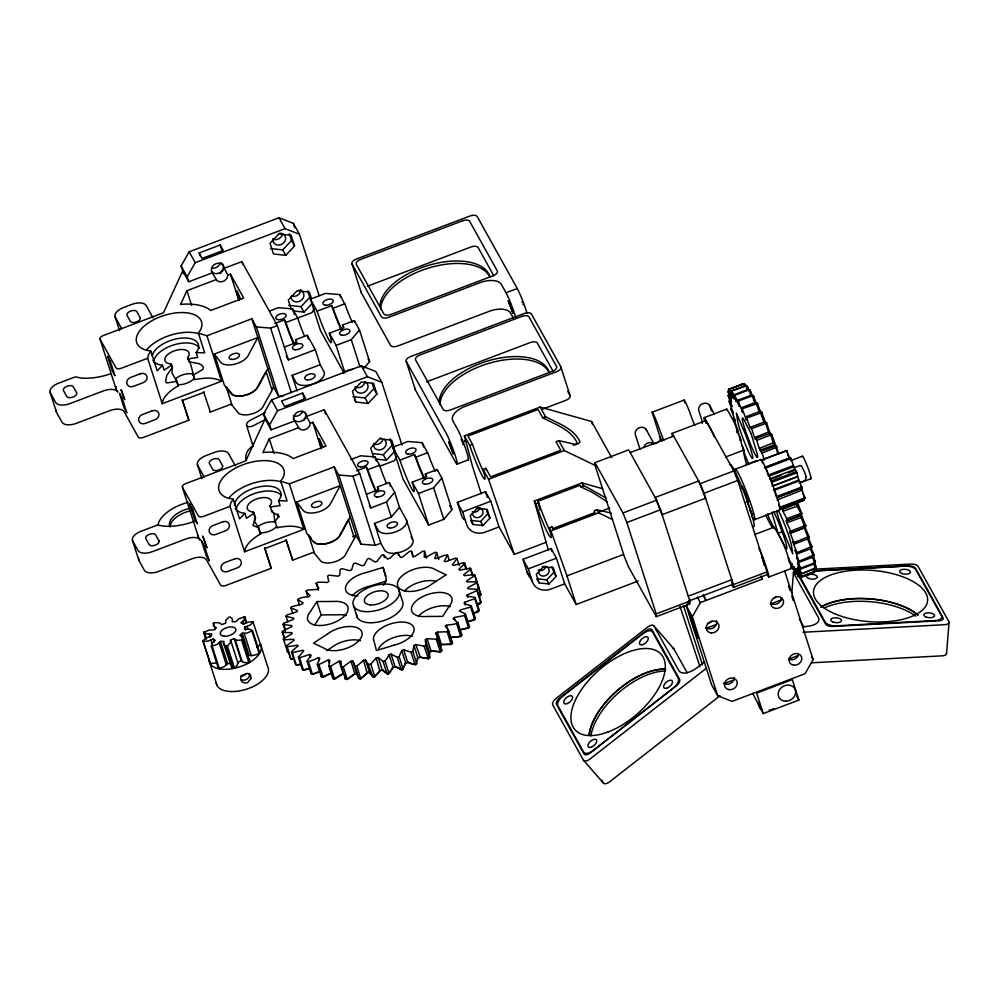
<?xml version="1.0" encoding="UTF-8"?>
<svg xmlns="http://www.w3.org/2000/svg" width="999" height="999" viewBox="0 0 999 999"><rect width="100%" height="100%" fill="white"/><g stroke="black" fill="none" stroke-linecap="round" stroke-linejoin="round"><path stroke-width="1.5" d="M328.846 666.158L330.507 666.321L339.161 661.163L343.269 673.788L334.815 678.92L332.804 678.508L328.846 666.158L329.882 660.239L328.209 660.014L318.793 664.622L317.295 664.298L319.842 658.166L318.344 657.779L315.035 659.265A47.602 24.238 -17.8 0 1 308.391 661.738L307.093 661.251L311.089 655.044L309.802 654.495L299.513 657.729L298.426 657.092L303.783 650.948L302.734 650.249L292.332 652.672L291.496 651.91A47.053 23.951 -17.8 0 1 295.592 647.951L298.102 645.953L297.315 645.117L293.768 645.829A47.053 23.951 -17.8 0 1 287.025 646.69L286.451 645.816L294.168 640.172L293.669 639.223L283.691 639.909L283.391 638.923L292.058 633.716L291.895 632.654L282.405 632.454L282.392 631.405A47.602 24.238 -17.8 0 1 288.436 628.234L291.758 626.76L291.895 625.624L283.192 624.512L283.466 623.401L293.394 619.392L293.818 618.219L286.051 616.233L286.588 615.097L296.865 611.813L297.565 610.614L290.896 607.804L291.708 606.655L302.148 604.183L303.072 602.984L297.627 599.4L301.174 597.752A43.794 22.29 -17.8 0 1 307.367 596.79L309.041 596.64L310.214 595.479L309.39 594.867A44.456 22.627 -17.8 0 1 306.893 592.307L306.119 591.196L307.405 590.097L317.445 589.373L318.843 588.249L316.183 583.366L317.657 582.342A47.615 24.238 -17.8 0 1 324.026 582.267L327.173 582.517L328.771 581.468L327.597 576.086L329.245 575.149L337.987 576.198L339.772 575.274L340.135 569.517L341.908 568.681L349.75 570.629L351.66 569.83L353.496 563.773L355.369 563.061L362.125 565.834L364.111 565.184L367.432 559.003L369.355 558.429L374.887 561.975L376.898 561.45L381.63 555.294L383.566 554.87L387.749 559.115L390.572 557.767A44.48 22.64 -17.8 0 1 394.168 554.133L397.689 552.472L400.437 557.355L402.41 557.142L409.602 551.361L411.438 551.273A47.527 24.188 -17.8 0 1 412.562 554.707L412.687 556.655L414.56 556.618L422.777 551.223L424.513 551.298L426.71 558.154M334.29 678.87L334.303 677.884M176.848 381.381L172.053 373.201L172.178 367.632L166.746 375.524L165.497 381.456L166.87 382.967L176.848 381.381L178.284 385.839A34.053 17.333 -17.8 0 0 162.999 400.299L162.238 403.696L221.566 381.206L206.968 335.776L198.376 333.117L200.811 329.32A34.053 17.333 -17.8 0 0 160.527 316.683A34.053 17.333 -17.8 0 0 145.879 350.137L150.849 351.074L157.193 370.829L162.525 365.272L164.111 370.204L171.616 365.097L170.916 363.936A12.65 6.444 -17.8 0 1 166.421 355.856A12.65 6.444 -17.8 0 1 183.092 349.538A12.65 6.444 -17.8 0 1 187.587 357.617L188.998 361.85L198.464 363.499L201.586 364.96L203.309 367.12L202.972 369.28L193.269 375.162L194.693 379.62C203.496 377.972 213.361 376.76 221.566 381.206M344.83 674.537L345.429 679.158L347.377 679.445L354.895 673.9L357.167 673.751M766.258 424.5L761.713 412.15L760.164 411.326L746.128 416.645L746.415 419.942L741.695 407.629L755.731 402.31L757.504 403.534L760.938 413.249M760.139 411.9L764.01 422.14L765.059 421.878M761.713 412.15L762.05 415.534M782.716 508.141C781.593 512.262 788.598 518.281 786.313 520.979L798.95 516.183M439.722 645.941L441.496 644.667L451.136 644.48L447.19 631.78L448.576 630.719L445.192 626.123L448.126 624.899A44.48 22.64 -17.8 0 0 454.233 624.213L457.879 622.689L453.096 618.743L454.145 617.557L464.585 615.496L465.509 614.36A47.527 24.188 -17.8 0 0 461.75 612.087L459.39 611.151L460.227 609.952L470.641 607.067L471.328 605.918L464.085 603.508L464.597 602.322L474.775 598.663L475.174 597.539L466.87 595.991L467.157 594.842L468.831 594.205A43.881 22.34 -17.8 0 0 474.65 591.62L476.873 590.484L476.998 589.398L467.919 588.736L467.844 587.649L476.91 582.704L476.76 581.693L466.97 581.942L466.67 580.918L474.875 575.486L474.438 574.55L464.285 575.686L463.636 574.787L470.816 568.968L470.104 568.156L459.677 570.179L458.816 569.38L464.81 563.311L463.848 562.624L453.434 565.484L452.31 564.822L456.993 558.628L455.794 558.079L445.616 561.713L444.293 561.176L447.527 555.019L443.731 555.544A43.881 22.34 -17.8 0 0 437.912 558.141L434.827 558.603L436.625 552.559L435.04 552.322L425.961 557.242L424.225 557.08L424.513 551.298M791.795 593.156L793.468 572.39M946.553 653.521L949.05 622.389M229.907 663.586L227.547 663.648L224.238 666.658L218.431 668.518L211.301 646.303L211.95 643.356L215.272 640.347L213.199 639.085L208.117 641.021L203.172 641.358L202.859 640.784L206.381 637.924L211.476 635.988L211.676 633.878L206.743 633.99L203.609 632.479L209.116 630.057L214.036 629.957L216.408 627.797L213.524 626.048L213.399 623.264L214.423 622.652L219.081 622.777L221.953 624.537L225.612 623.151L225.874 620.204L228.783 617.207L230.02 616.957L232.492 618.856L232.205 621.803L235.752 621.728L239.061 618.706L244.867 616.845L246.765 622.777M244.867 616.845L244.218 619.792L240.896 622.802L242.957 624.063L248.052 622.127L252.984 621.778L253.309 622.352L249.775 625.224L244.68 627.147L244.493 629.27L249.413 629.145L252.547 630.656L259.69 652.884L256.443 654.682L251.348 655.656L249.263 655.419L242.133 633.191L247.053 633.079L252.547 630.656M772.539 486.238L797.801 476.66L796.515 471.553L795.042 469.255L795.017 470.129L790.584 457.617L765.321 467.195L765.222 468.194M748.701 464.048L744.18 452.747A47.053 4.096 69.2 0 1 744.417 451.66L742.919 447.165A47.053 4.096 69.2 0 1 742.195 445.579M420.966 657.317L428.421 658.716L429.77 657.579L425.811 645.242L425.399 639.647L427.085 638.648L436.251 639.273L437.812 638.286L435.889 633.141L437.4 632.055L447.19 631.78M428.958 658.441L429.046 657.442M211.301 646.303L217.108 644.43L220.417 641.42L223.951 641.346L223.676 644.28L226.149 646.178L227.372 645.928L230.294 642.931L230.557 639.997L234.216 638.611L241.346 660.839L244.218 662.587L248.876 662.712L249.9 662.112L249.275 658.591M253.284 512.025L254.807 516.77L254.495 521.303L258.666 527.734L260.652 533.928A34.053 17.333 -17.8 0 0 245.379 548.389L244.605 551.785L303.933 529.295L289.348 483.853L280.744 481.193L283.192 477.397A34.053 17.333 -17.8 0 0 242.894 464.76A34.053 17.333 -17.8 0 0 228.247 498.226L233.217 499.15L239.56 518.906L244.892 513.361L246.478 518.294L253.996 513.186L253.284 512.025A12.65 6.444 -17.8 0 1 248.788 503.946A12.65 6.444 -17.8 0 1 265.459 497.627A12.65 6.444 -17.8 0 1 269.955 505.706L270.404 506.955L280.12 505.581L278.534 500.649L280.257 497.952A24.101 12.275 -17.8 0 0 260.789 486.575A24.101 12.275 -17.8 0 0 234.528 505.294M332.954 675.861L332.804 678.508L334.815 678.92M339.161 661.163L340.984 661.213L341.471 666.808L343.256 666.808L350.986 661.201L352.922 661.076L357.654 676.335L358.878 678.571L360.714 678.758L356.793 666.046L358.541 664.672A43.794 22.29 -17.8 0 0 362.5 661.113L365.422 659.827L365.796 660.664A44.456 22.627 -17.8 0 0 367.844 663.423L372.852 676.76L374.55 676.872L378.584 672.427M478.434 604.495L480.044 603.683L480.969 601.748L476.998 589.398M480.969 601.748L480.044 603.683M224.163 268.256A6.631 5.682 -29.1 0 0 216.009 263.674A6.631 5.682 -29.1 0 0 212.238 272.777L217.058 280.644A6.631 5.682 -29.1 0 0 224.812 280.544L227.135 278.097L227.934 275.137L224.163 268.256L241.808 261.651L277.36 325.562L288.374 359.89L315.322 349.675L320.155 364.735L323.938 371.528A15.06 7.667 -17.8 0 1 313.686 383.653A15.06 7.667 -17.8 0 1 295.866 382.167L292.095 375.374L320.155 364.735M306.531 416.421L306.543 416.333A6.631 5.682 -29.1 0 0 298.376 411.75A6.631 5.682 -29.1 0 0 294.605 420.854L299.425 428.733A6.631 5.682 -29.1 0 0 307.192 428.633L309.503 426.173L310.314 423.226L306.531 416.421L324.176 409.727L359.727 473.638L370.754 507.979L386.463 502.01L394.667 492.32L389.21 482.505L377.422 486.975A19.131 1.661 69.2 0 1 378.221 489.572M354.895 673.9L350.986 661.201M446.491 624.974L450.387 637.662L460.464 636.575L461.838 635.027L457.879 622.689M162.238 403.696L147.652 358.266L148.414 354.87L150.849 351.074M244.605 551.785L230.02 506.343L230.781 502.947L233.217 499.15M425.811 645.242L424.088 646.128L415.759 644.605L413.911 645.479L412.824 651.41L410.989 652.185L403.671 649.8L401.735 650.574L399.125 656.68L397.227 657.317L391.071 654.133L389.073 654.757L387.962 656.867A47.615 24.238 -17.8 0 1 385.027 660.938L383.092 661.425L378.221 657.504L376.211 657.966L370.816 664.073L368.893 664.422M321.641 675.212L321.266 676.648L323.301 677.185L332.517 672.589M815.271 568.194L815.808 569.817L815.072 571.54L801.036 576.86L797.764 566.908L801.26 573.888L815.296 568.568L815.958 566.695L812.886 558.241M815.072 571.54L815.808 569.817M726.56 410.065A12.05 1.049 69.2 0 1 727.722 410.514L733.016 420.042A12.05 1.049 69.2 0 1 739.21 435.352L743.618 451.198A42.183 3.671 69.2 0 0 746.59 464.348M773.863 528.558L774.262 527.085L754.62 534.527M778.883 454.008L771.553 434.066L770.079 433.404L755.381 438.698L756.755 440.384A47.527 4.133 69.2 0 1 758.441 445.866C760.002 450.749 763.523 454.62 764.023 460.189M404.27 666.096L404.632 665.022M797.352 502.172L801.835 513.736L800.349 515.659L805.157 527.435L791.121 532.754L789.734 531.743L790.234 533.341L794.53 543.956L808.566 538.636L809.178 536.987L805.231 527.572L790.234 533.341M413.062 664.098L415.522 664.747L416.446 663.461M474.2 613.274L478.059 611.738L479.145 609.877L475.174 597.539M479.145 609.877L478.059 611.738M807.704 539.123L814.035 555.219L813.411 556.942L799.375 562.262L796.553 557.067L800.699 568.993L814.734 563.673L815.334 561.688L810.614 549.288M808.878 539.11A42.158 3.671 69.2 0 1 810.326 542.657L811.95 546.84L811.325 548.538L797.302 553.858L796.802 553.146A43.881 3.821 69.2 0 1 795.366 550.811L794.917 549.987L799.375 562.262M253.996 513.186L255.507 517.907L252.947 525.511L258.666 527.734M774.887 492.132L776.698 497.764M772.227 486.063L797.489 476.486L802.222 488.299L801.66 487.812M800.961 514.048L805.793 525.874L805.157 527.435L804.357 527.072M797.102 502.597L796.465 504.083C796.815 507.517 802.459 513.461 800.349 515.659M801.835 513.736L801.173 515.184L787.15 520.504M401.96 445.092L381.818 382.342L375.761 371.466L361.363 365.846L271.541 399.887L263.486 414.023L265.072 418.968L245.879 460.814L185.527 483.691A4.52 2.298 -17.8 0 0 182.455 487.325L198.314 536.713L200.2 540.109A12.05 6.131 -17.8 0 0 185.951 538.936L152.273 551.698A12.05 6.131 -17.8 0 1 138.012 550.511L132.717 540.996A12.05 6.131 -17.8 0 1 140.921 531.306L157.63 524.975L163.886 526.136A42.183 21.479 -17.8 0 0 194.768 521.178M216.084 279.633L186.925 290.684L180.519 304.458L181.194 304.345A48.814 24.85 -17.8 0 1 209.827 309.702L210.589 310.527L243.669 297.989L230.432 274.201L227.934 275.137M298.451 427.722L269.293 438.773L262.887 452.547L263.574 452.435A48.814 24.85 -17.8 0 1 292.195 457.779L292.957 458.616L326.036 446.078L312.799 422.277L310.314 423.226M460.464 636.575L461.838 635.027L460.901 633.99M479.932 595.691L480.719 594.03L474.438 574.55M403.783 667.282L402.547 669.655L401.198 669.667L397.227 657.317M374.55 676.872L377.522 673.651M815.958 566.695L815.296 568.568L814.51 566.945M267.844 368.656L258.092 386.788A15.06 7.667 -17.8 0 1 244.455 395.367A15.06 7.667 -17.8 0 1 230.632 393.306L224.338 385.139L214.348 354.033L257.854 337.537L248.102 355.681A15.06 7.667 -17.8 0 1 234.465 364.248A15.06 7.667 -17.8 0 1 220.642 362.187L214.348 354.033M273.189 388.236L262.412 407.767A14.311 7.28 -17.8 0 1 238.724 413.386L231.169 404.158L232.005 404.932L226.136 386.663L232.705 394.617A14.311 7.28 -17.8 0 0 256.381 388.998L266.046 371.541L271.84 389.56L272.952 387.487L274.026 387.912L278.571 396.079L282.842 396.428M350.212 516.733L340.459 534.877A15.06 7.667 -17.8 0 1 326.823 543.444A15.06 7.667 -17.8 0 1 312.999 541.383L306.705 533.229L296.715 502.11L340.222 485.626L330.469 503.758A15.06 7.667 -17.8 0 1 316.833 512.337A15.06 7.667 -17.8 0 1 303.009 510.264L296.715 502.11M311.164 538.161L308.504 534.74L314.373 553.021L313.549 552.247L321.104 561.463A14.311 7.28 -17.8 0 0 344.78 555.856L355.557 536.313L355.319 535.576L354.208 537.649L348.414 519.617L338.748 537.087A14.311 7.28 -17.8 0 1 316.795 543.531M391.758 669.143L388.599 673.813L387.063 673.776L383.591 671.34L382.192 669.842L378.221 657.504M183.641 273.788L181.119 265.946L189.173 251.81L278.996 217.757L293.394 223.389L299.438 234.266L319.118 295.542M212.3 272.839L188.761 281.755L187.175 276.823L195.23 262.687L285.04 228.646L299.438 234.266M314.198 308.741L312 312.6L285.914 322.465L284.478 319.892L274.837 323.539M294.668 420.916L271.129 429.845L269.543 424.9L277.597 410.764L367.42 376.723L381.818 382.342M396.566 456.83L394.368 460.676L379.832 466.196M784.702 571.041L813.124 659.577L805.069 673.713L732.092 701.373L717.694 695.754L711.638 684.877L686.276 605.856L689.934 599.437M717.694 695.754L692.319 616.733L700.374 602.597L762.125 579.195L761.188 576.273M468.069 621.828L474.063 620.029L475.287 618.256L471.328 605.918M800.561 568.181L814.597 562.862L815.334 561.688M188.037 358.878L197.74 357.505L196.154 352.572L197.889 349.875A24.101 12.275 -17.8 0 0 179.42 338.349A24.101 12.275 -17.8 0 0 152.248 356.081M316.858 601.573L310.177 611.975A21.091 10.739 -17.8 0 0 319.23 625.511A21.091 10.739 -17.8 0 0 346.94 612.799A21.091 10.739 -17.8 0 0 333.042 601.473L316.858 601.573L321.129 614.909L314.448 625.312M746.128 416.645L749.974 427.46L764.972 421.765L766.383 422.689A43.244 3.759 69.2 0 0 766.233 423.813M378.733 672.252L380.169 670.317L383.304 670.017L379.757 670.829L376.211 657.966M460.314 629.994L468.543 627.847L464.585 615.496M388.599 673.813L388.998 673.276A47.615 24.238 -17.8 0 0 391.92 669.205L393.032 667.107L389.073 654.757M468.456 628.009L469.48 626.698L465.509 614.36M377.884 673.338L379.458 671.303M799.125 561.213L813.96 554.895M468.156 628.371L469.48 626.698M342.495 325.1L343.943 327.684L329.345 333.216L336.114 345.392L351.273 339.648L359.478 329.945L354.295 320.629L342.495 325.1L342.882 326.336M364.16 368.019L369.618 361.551L359.478 329.945M399.5 507.38L406.306 519.617L412.649 539.373A15.06 7.667 -17.8 0 1 402.397 551.485A15.06 7.667 -17.8 0 1 384.59 550.012L380.806 543.206L374.463 523.451L391.296 517.07L399.5 507.38L394.667 492.32M425.349 474.026L426.785 476.61L412.187 482.142L418.481 493.469L433.641 487.724L441.845 478.034L437.137 469.555L425.349 474.026L425.724 475.262M435.189 471.316A19.131 1.661 69.2 0 1 428.234 454.12L422.177 442.682L407.929 441.496L392.769 447.24L402.922 478.846L428.633 525.074L443.793 519.33L451.998 509.64L441.845 478.034M736.251 428.309L737.899 430.057L733.154 417.732A47.602 4.146 69.2 0 1 734.465 419.53L735.289 420.866L730.719 408.554L733.316 413.049L729.208 401.898L729.02 400.961L732.005 406.73L728.146 395.829L728.071 395.142L731.418 402.098L727.896 391.196L728.721 392.944A43.794 3.809 69.2 0 1 730.881 397.714L731.505 399.15L731.018 397.215A44.456 3.871 69.2 0 1 729.095 391.533L728.508 389.21L732.317 398.002L729.657 389.111L743.693 383.791L745.379 384.578L746.041 386.126M742.419 384.041L744.018 384.69M474.063 620.029L475.287 618.256L473.726 617.569M402.547 669.655L405.694 662.911L401.735 650.574M451.136 644.48L452.547 643.069L448.576 630.719M477.872 588.898L478.846 587.824L474.875 575.486M220.205 273.564L223.127 270.379M303.546 420.579L306.468 417.395M427.085 638.648L431.044 650.998L440.384 651.922L441.77 650.636L441.533 649.338L435.889 633.141M479.982 596.016L480.719 594.03M416.096 664.497L417.869 657.817L413.911 645.479M270.479 248.526L282.717 249.887L291.521 240.547L289.385 233.866M285.739 255.332L294.555 245.991L291.121 235.302L278.871 233.941L270.067 243.281L273.501 253.971L285.739 255.332L282.717 249.887M288.711 305.332L300.949 306.681L309.765 297.352L307.617 290.659M293.269 310.939L303.971 312.125L311.8 303.821M352.847 396.615L365.085 397.977L373.901 388.636L372.177 383.291M368.107 403.409L376.923 394.081L373.489 383.379L361.251 382.03L352.435 391.358L355.869 402.048L368.107 403.409L365.085 397.977M372.615 453.583L383.316 454.77L392.132 445.429L389.985 438.748M375.636 459.016L386.351 460.202L395.154 450.874M472.952 524.463L470.179 515.821L477.297 508.279L487.2 509.378L489.972 518.019L482.854 525.561L472.952 524.463L470.691 520.392L480.581 521.49L487.699 513.936L486.313 509.615M539.098 582.892L536.313 574.25L543.444 566.708L553.334 567.794L556.106 576.448L548.988 583.99L539.098 582.892L536.825 578.808L546.715 579.907L553.833 572.365L551.985 566.595M782.429 509.403L796.465 504.083L796.727 502.147M797.302 553.858L796.965 552.597L811.85 546.453M252.984 621.778L260.439 644.58L256.905 647.452M242.133 633.191L239.748 635.352L242.632 637.1L242.769 639.884L237.075 640.359L234.216 638.611M223.339 642.794L231.681 667.444L234.503 668.156L237.425 665.159L237.687 662.225L241.346 660.839M739.947 440.072L741.058 440.334L739.248 435.776M360.714 678.758L361.975 677.772A42.582 21.678 -17.8 0 0 365.821 674.3L367.382 672.477L369.38 672.177L371.203 673.576M704.657 661.813L697.414 667.457A18.082 9.191 -41.1 0 1 678.683 670.366L654.02 626.036A6.031 3.059 -41.1 0 0 647.777 627.01L555.956 698.563A6.031 3.059 -41.1 0 0 552.747 704.982L583.453 760.189L603.234 782.879A6.031 3.059 -41.1 0 0 609.477 781.917L719.967 695.791M706.33 668.306L589.697 759.215A6.031 3.059 -41.1 0 1 583.453 760.189M777.01 447.102L762.062 453.084M439.86 645.491L441.358 644.405L451.161 644.13L452.547 643.069L451.286 640.834M774.125 442.495L759.19 448.464M809.053 536.538L794.105 542.494M343.132 673.513L334.465 678.671L330.507 666.321M326.623 650.699L331.668 647.414A21.091 10.739 -17.8 0 1 360.452 640.721M478.846 596.303L480.881 595.054L476.91 582.704M424.063 657.966L428.059 658.466L429.77 657.579L429.358 651.997L431.044 650.998L440.209 651.623L441.77 650.636L437.812 638.286M429.408 652.384L431.393 651.211M330.731 673.176L322.764 676.972L321.266 676.648L317.295 664.298M265.11 412.649L250.512 420.154A6.031 3.109 -26.5 0 0 246.666 425.636L253.134 446.378M264.91 419.755L253.534 425.599A6.031 3.109 -26.5 0 1 246.666 425.636M771.765 434.59L756.755 440.384M805.631 525.374L790.609 531.143L791.121 532.754M766.495 422.527L769.492 431.718L754.482 437.487L755.194 439.123M410.989 652.185L414.96 664.535L416.783 663.761L412.824 651.41M318.943 672.077L313.087 674.275L311.051 673.601L307.093 661.251M474.175 612.837L478.733 611.013L474.775 598.663M199.163 252.959L220.217 244.98L223.239 250.424L202.185 258.404L199.163 252.959L200.075 255.781M241.696 298.526L238.898 299.588L236.114 290.946L237.025 290.746L240.709 299.188M269.805 310.939L278.371 307.692L292.632 308.878L297.702 318.007A19.131 1.661 69.2 0 0 304.47 335.901M147.652 358.266L121.316 368.244A4.52 2.298 -17.8 0 1 115.971 367.807L100.087 339.248A4.52 2.298 -17.8 0 1 103.159 335.614L163.511 312.737L182.705 270.879L188.761 281.755M206.968 335.776L251.823 318.768L256.368 326.935L278.571 396.079M343.993 372.914L320.542 330.769L310.402 299.151L325.562 293.406L339.81 294.593L345.379 305.182A19.131 1.661 69.2 0 0 352.347 322.377M256.368 326.935L270.617 328.109L277.36 325.562M310.402 299.151L317.083 311.164L331.68 305.632L333.591 309.653A19.131 1.661 69.2 0 0 341.97 329.62M333.117 308.216L344.905 303.746M296.666 343.506A19.131 1.661 69.2 0 0 295.517 339.735L307.305 335.277L315.322 349.675M284.553 347.028L296.965 342.32L295.517 339.735M56.394 410.264A12.05 6.131 -17.8 0 0 56.693 412.674L61.988 422.19A12.05 6.131 -17.8 0 0 76.236 423.376L109.927 410.601A12.05 6.131 -17.8 0 1 124.176 411.788L138.162 436.938A4.52 2.298 -17.8 0 0 143.506 437.387L188.861 420.204L182.143 399.762L182.517 400.449L203.971 392.307M517.257 288.511L477.222 216.558A6.031 3.072 -17.8 0 0 470.104 215.959L356.144 259.153A6.031 3.072 -17.8 0 0 352.048 264.011L381.393 316.77A6.031 3.072 -17.8 0 0 388.524 317.357L480.019 282.667A18.082 9.203 -17.8 0 1 501.398 284.453L506.031 292.769L517.257 288.511A17.47 1.523 69.2 0 1 526.972 313.099M209.94 411.388L210.314 412.063L231.169 404.158M302.585 393.069L281.531 401.049L284.565 406.481L305.607 398.501L302.585 393.069L304.395 398.701M350.749 459.577L360.751 455.781L375 456.968L379.608 465.234A19.131 1.661 69.2 0 0 386.363 483.129M230.02 506.343L203.684 516.333A4.52 2.298 -17.8 0 1 198.339 515.884L182.455 487.325M289.348 483.853L334.203 466.858L338.736 475.012L360.939 544.155L375.187 545.342L380.806 543.206M356.73 470.779L366.383 467.12L367.819 469.705A19.131 1.661 69.2 0 0 376.236 491.246M367.819 469.705L379.608 465.234M338.736 475.012L352.984 476.198L359.727 473.638M392.769 447.24L399.925 460.102L414.523 454.57L416.446 458.591A19.131 1.661 69.2 0 0 424.812 478.546M481.318 493.856L472.564 466.595L464.36 435.776L540.147 407.055L591.57 421.491L611.713 457.692M415.959 457.155L427.747 452.684M542.669 409.115L565.909 400.299A6.031 3.072 -17.8 0 0 570.004 395.454L560.814 366.808L531.456 314.048A6.031 3.072 -17.8 0 0 524.338 313.461L410.377 356.655A6.031 3.072 -17.8 0 0 406.281 361.501L415.472 390.147L455.507 462.112A17.47 1.523 69.2 0 0 455.294 455.681A17.47 1.523 69.2 0 0 446.303 433.466L406.281 361.501M464.36 435.776L469.73 445.417L472.527 444.355L473.326 446.715A27.123 2.36 69.2 0 0 485.189 475M472.527 444.355L467.919 436.076L538.099 409.478L542.694 417.757L545.504 416.695C557.679 423.239 574.263 428.571 580.044 442.033L578.446 443.718L574.712 444.243L558.841 440.646L556.031 441.72L560.789 450.274L490.621 476.873L485.864 468.319L483.054 469.38L483.666 471.416A27.123 2.36 69.2 0 1 482.38 476.073A27.123 2.36 69.2 0 1 470.517 447.777L469.73 445.417M366.458 494.268L378.858 489.56L377.422 486.975M457.08 464.135L468.306 459.877M138.761 558.341A12.05 6.131 -17.8 0 0 139.061 560.751L144.356 570.267A12.05 6.131 -17.8 0 0 158.616 571.453L192.295 558.691A12.05 6.131 -17.8 0 1 206.543 559.865L220.542 585.027A4.52 2.298 -17.8 0 0 225.886 585.464L271.228 568.281L264.51 547.852L264.885 548.526L286.338 540.397L292.682 560.152L313.549 552.247M662.262 441.071L660.027 437L652.122 412.2L684.115 400.075A13.312 1.161 69.2 0 1 686.313 403.996L686.912 405.319A13.312 1.161 69.2 0 1 690.721 414.935A26.836 2.335 69.2 0 0 694.667 425.449M483.054 469.38L488.561 479.295L564.348 450.561L596.066 465.846M728.383 389.36L742.544 383.891M729.657 389.111L743.918 383.916L745.379 384.578M729.894 389.235A47.615 4.146 69.2 0 1 732.442 395.304L734.078 398.888L731.68 390.871L745.716 385.552L747.439 386.488L748.963 390.222M731.68 390.871L746.041 385.951L747.439 386.488M352.784 536.538L355.319 535.576M355.557 536.313L356.393 536.001L360.939 544.155M732.005 391.271L736.325 401.635L734.402 394.605L748.438 389.285L750.187 390.347L752.447 396.178M734.402 394.605L734.814 395.267L748.85 389.947L750.187 390.347M464.148 519.717A15.672 13.412 -29.1 0 1 461.451 515.222L457.33 502.385L485.489 491.708L490.784 501.236L499.025 526.91L514.31 554.383L546.228 542.282M734.814 395.267L739.185 406.181L737.761 400.237L751.797 394.917L753.408 395.791L755.756 401.935M737.761 400.237L738.273 401.136L752.297 395.816L753.571 396.079M704.183 417.632L726.635 409.128M457.33 502.385L462.624 511.9L490.784 501.236M594.992 462.637L628.671 449.862L656.655 500.174L660.526 509.752L689.859 601.111L689.947 603.883L656.268 616.658L628.284 566.346L624.412 556.768L595.079 465.409L594.992 462.637L622.976 512.949L626.848 522.514L656.181 613.886L656.268 616.658M672.265 436.151L672.177 433.379L705.856 420.604L733.84 470.916L737.712 480.494L767.045 571.853L767.132 574.625L733.453 587.4L731.942 584.677L731.78 579.682L688.274 596.178M742.269 408.766L757.504 403.534M630.182 452.584L673.688 436.088M746.753 417.994L761.912 412.575M548.463 550.437L534.278 500.998L581.992 482.917L602.559 488.686M540.184 510.102L537.837 501.298L579.944 485.339L580.769 486.825L592.557 492.507L606.905 501.61M534.278 500.998L535.864 503.846L538.661 502.784L539.46 505.132A27.123 2.36 69.2 0 0 550.711 532.28M580.769 486.825L583.578 485.751L586.863 487.162L606.43 498.276M749.974 427.46L750.636 428.471A44.48 3.871 69.2 0 1 750.786 427.31L751.623 428.608L766.708 423.002M499.025 526.91L485.464 532.055A15.672 13.412 -29.1 0 1 466.745 524.75L462.624 511.9M725.686 456.968L743.93 450.049M535.864 503.846L536.65 506.193A27.123 2.36 69.2 0 0 548.513 534.49A27.123 2.36 69.2 0 0 549.8 529.845L549.188 527.809L551.997 526.735L552.971 528.496L595.067 512.537L594.093 510.776L596.903 509.715L611.376 513.136M759.939 450.237L774.138 444.917L776.098 447.764L777.796 453.846M559.053 527.185L563.399 525.536M572.077 522.252L579.308 519.505M587.986 516.221L592.32 514.572M599.55 511.838L609.677 507.992M549.188 527.809L550.924 530.919L598.638 512.824L612.424 519.48M761.338 451.311L775.374 445.991L776.785 446.541M746.228 464.585L756.056 460.864M735.139 469.255L760.401 459.677A27.123 2.36 69.2 0 1 771.49 481.693A27.123 2.36 69.2 0 1 779.957 510.027L754.695 519.605M764.435 467.707L789.697 458.129L786.712 450.661L761.25 460.015L762.537 462.787M761.45 460.239L786.712 450.661M622.976 512.949L656.655 500.174M672.177 433.379L700.162 483.691L733.84 470.916M564.685 583.853L551.123 588.998A15.672 13.412 -29.1 0 1 532.405 581.693L527.11 572.165L522.989 559.328L551.148 548.651L556.443 558.179L564.685 583.853L576.186 604.52L638.249 580.993M765.321 467.195L765.734 468.069L790.996 458.491M626.848 522.514L660.526 509.752M733.453 587.4L733.366 584.627L704.033 493.256L737.712 480.494M790.808 460.601L802.422 456.193M793.343 465.534L768.081 475.112L767.831 474.213M768.356 476.373L793.618 466.795M794.043 467.744L800.174 465.484L801.51 465.996M522.989 559.328L528.284 568.843L556.443 558.179M794.954 469.355L769.779 478.833L770.491 479.757M771.166 479.17L780.993 475.449M787.999 472.789L793.618 470.654M796.515 471.553L771.253 481.118L772.502 485.439M771.715 482.305L796.965 472.727M798.775 480.094L773.513 489.672L774.362 491.033M774.013 490.384L799.275 480.806M746.203 501.998L749.088 500.899M799.375 481.843C811.388 481.943 803.883 470.941 801.373 465.846M799.325 483.141L810.938 478.746M576.186 604.52L566.982 575.874L623.289 554.545M776.76 496.478L802.022 486.9M778.808 496.74L801.26 488.224L805.107 498.314L779.844 507.892L778.77 504.62M777.097 497.514L802.359 487.937M802.122 490.147L776.985 499.999M779.757 507.38L805.019 497.814M782.692 507.467L792.507 503.746M780.306 508.928L804.357 500.112L779.095 509.69M783.066 511.263L798.226 505.869M786.563 518.768L801.66 513.186M786.313 520.979L786.9 522.752L801.985 517.17M771.877 512.2A21.091 1.836 69.2 0 0 773.95 519.567L778.084 533.254L782.217 531.693M688.436 601.173L731.942 584.677M656.181 613.886L689.859 601.111M733.366 584.627L767.045 571.853M768.793 577.047L791.245 568.531M801.26 573.888L815.271 568.019A47.527 4.133 69.2 0 0 813.661 563.486M801.123 576.573L815.147 571.253L814.397 569.005M789.297 562.012L788.348 557.804L792.682 568.831L793.144 569.617L791.458 563.086L795.816 573.788L796.191 574.313L794.03 566.77L798.288 576.81L795.953 568.631L800.049 577.847L814.26 572.502C815.771 568.369 813.536 575.636 813.598 570.417M706.468 628.234L716.37 624.487M770.329 604.033L781.905 599.65M724.412 683.491L733.865 679.919M788.973 659.028L798.426 655.444M763.248 713.586L798.888 700.074L792.307 679.582L756.668 693.094L763.248 713.586L752.697 693.393M401.198 669.667L403.097 669.03L399.125 656.68M310.289 668.094L303.471 670.067L302.397 669.442L298.426 657.092M310.389 668.506L303.471 670.067L299.513 657.729M395.966 666.633L392.445 667.732L395.966 666.633L400.761 669.405M385.976 576.298L383.117 567.407L365.746 572.689A21.091 10.739 -17.8 0 0 345.816 586.288A21.091 10.739 -17.8 0 0 358.017 595.904M385.951 581.181L370.03 586.026A21.091 10.739 -17.8 0 0 352.422 595.679M467.807 621.465L474.612 619.405L470.641 607.067M468.543 627.847L459.815 629.682M216.87 662.874L210.314 663.586L202.859 640.784M301.061 664.085L296.303 665.022L295.467 664.26L291.496 651.91M301.398 664.422L296.303 665.022L292.332 652.672M257.942 526.548L259.94 532.767A12.65 6.444 -17.8 0 0 276.611 526.448L277.073 527.697C285.864 526.061 295.741 524.85 303.933 529.295M370.654 672.377L367.145 672.901L363.424 660.127M573.151 445.129L575.636 444.78L577.235 443.094C571.453 429.632 554.87 424.3 542.694 417.757M286.451 645.816L290.422 658.154L290.996 659.04L293.968 659.103M352.922 661.076L354.92 666.221L356.793 666.046M800.049 577.847L797.327 568.468L797.964 569.954A44.48 3.871 69.2 0 0 800.187 574.999L801.036 576.86M356.88 673.426L354.945 673.551L347.227 679.145L345.429 679.158L341.471 666.808M814.972 569.168L910.813 564.06A6.031 2.697 4.6 0 1 918.143 566.47L948.863 621.678A6.031 2.697 4.6 0 1 944.554 624.7L803.059 632.255M814.809 570.854L908.241 565.871A6.031 2.697 4.6 0 1 915.559 568.281L943.093 617.782A6.031 2.697 4.6 0 1 938.798 620.816L832.916 626.46A6.031 2.697 4.6 0 1 825.586 624.05L798.051 574.55M813.71 571.016L904.869 566.146A9.041 4.058 4.6 0 1 915.871 569.767L941.582 615.996A9.041 4.058 4.6 0 1 935.126 620.541L836.238 625.824A9.041 4.058 4.6 0 1 825.236 622.202L800.274 577.335M802.434 626.685L805.406 626.523A18.082 8.104 4.6 0 0 818.318 617.432L793.656 573.114A6.031 2.697 4.6 0 1 794.292 571.091M811.45 662.812L942.057 655.844A6.031 2.697 4.6 0 0 946.365 652.809M450.449 637.325L452.085 637.25A44.48 22.64 -17.8 0 0 458.204 636.563L460.664 636.151L456.705 623.801M196.154 352.572L204.72 352.872L198.376 333.117M278.534 500.649L287.088 500.949L280.744 481.193M321.129 614.909L337.325 614.81A21.091 10.739 -17.8 0 1 346.453 615.559M805.793 525.874L804.794 525.249M478.596 603.134L480.082 603.334M162.525 365.272L159.003 364.61A24.101 12.275 -17.8 0 1 152.959 360.314M244.892 513.361L241.371 512.699A24.101 12.275 -17.8 0 1 235.339 508.404M287.662 652.247L289.023 652.534L287.362 651.273L287.662 652.247L283.391 638.923M423.451 657.979L419.717 656.955L417.02 658.666L420.292 657.13L415.759 644.605M476.86 611.026L478.184 611.388M411.388 663.623L414.148 664.422M311.051 673.601L313.087 674.275M412.525 663.973L407.629 662.15L404.97 663.648L408.379 662.312L407.629 662.15L403.671 649.8M302.397 669.442L304.383 670.267M401.948 669.867L395.03 666.483L391.071 654.133M408.691 662.649L411.113 663.498M323.301 677.185L318.793 664.622M771.553 434.066L771.128 433.978A42.27 3.671 69.2 0 0 770.766 434.602M775.449 445.629L773.975 444.917L772.477 440.547A47.527 4.133 69.2 0 0 770.791 435.064C767.657 432.392 767.22 425.949 764.822 421.99A44.48 3.871 69.2 0 0 764.672 423.151M743.693 383.791L743.918 383.916A47.615 4.146 69.2 0 1 744.842 386.076M277.073 527.697L274.613 520.229L273.951 513.936L271.478 510.452L271.928 511.688L278.671 515.759L278.996 516.92M387.987 673.963L384.203 671.078M428.421 658.716L424.088 646.128M763.86 564.76L763.81 563.386M313.836 541.57L315.072 542.694M373.201 676.261L373.951 676.972M809.178 536.987L808.541 536.288M794.53 543.956L792.632 541.483L796.965 552.597M254.807 516.77L255.507 517.907M654.02 626.036L673.801 648.738L687.25 672.914M807.804 537.812L808.566 538.636L804.257 528.021M745.716 385.552L747.839 390.372M811.95 546.84L811.588 546.328A42.645 3.709 69.2 0 1 810.639 544.83M810.838 547.827L811.325 548.538L811.001 547.277M187.587 357.617C191.683 364.473 192.295 372.053 194.693 379.62M748.438 389.285L751.423 396.541M359.615 677.996L360.127 678.821M175.836 379.27L178.284 385.839M259.94 532.767L260.652 533.928M814.035 555.219L811.95 551.436M812.799 555.906L813.411 556.942L813.161 555.894M440.384 651.922L436.251 639.273M805.107 498.314L802.634 493.281M774.262 527.085L781.443 539.972A12.05 1.049 69.2 0 1 787.637 555.294L790.009 562.699A12.05 1.049 69.2 0 1 790.521 567.769M747.889 503.683L752.534 515.172L749.512 509.74M799.387 619.018L803.87 627.085M811.613 656.855L813.124 659.577M796.678 696.091L798.888 700.074M702.971 595.042L705.993 600.474L703.533 594.817M697.352 597.165L700.374 602.597M567.744 391.396L570.004 395.454M686.276 605.856L692.319 616.733M553.034 371.228L537.4 343.132A6.031 3.072 -17.8 0 0 530.282 342.545L428.109 381.268A6.031 3.072 -17.8 0 0 426.71 381.918M493.743 275.649L478.121 247.552A6.031 3.072 -17.8 0 0 470.991 246.965L368.831 285.689A6.031 3.072 -17.8 0 0 367.42 286.326M513.236 317.844L510.601 313.087A18.082 9.203 -17.8 0 0 489.223 311.313L397.714 346.004A6.031 3.072 -17.8 0 1 390.584 345.404L361.238 292.645L352.048 264.011M699.949 666.62L679.932 606.218M540.147 407.055L545.504 416.695M558.841 440.646L564.348 450.561M581.992 482.917L583.578 485.751M596.903 509.715L598.638 512.824M537.837 501.298L538.661 502.784M553.833 572.365L556.106 576.448M546.715 579.907L548.988 583.99M487.699 513.936L489.972 518.019M480.581 521.49L482.854 525.561M368.107 358.841L369.618 361.551M449.725 505.556L451.998 509.64M601.735 780.194L603.234 782.879M278.996 217.757L285.04 228.646M361.363 365.846L367.42 376.723M291.521 240.547L294.555 245.991M373.901 388.636L376.923 394.081M309.765 297.352L311.276 300.062M392.132 445.429L394.393 449.513M354.358 399.338L355.869 402.048M300.949 306.681L303.971 312.125M383.316 454.77L386.351 460.202M411.138 536.65L412.649 539.373M286.189 355.944L288.374 359.89M369.343 505.444L370.754 507.979M374.463 523.451L378.246 530.257A15.06 7.667 -17.8 0 0 396.054 531.73A15.06 7.667 -17.8 0 0 406.306 519.617M189.173 251.81L195.23 262.687M271.541 399.887L277.597 410.764M181.119 265.946L187.175 276.823M263.486 414.023L269.543 424.9M265.072 418.968L271.129 429.845M286.338 540.397L285.964 539.71L292.682 560.152M152.997 317.782L146.191 305.544A12.05 6.131 -17.8 0 0 131.943 304.358L123.514 307.555A12.05 6.131 -17.8 0 0 115.322 317.245L121.766 328.846M235.364 465.859L228.559 453.621A12.05 6.131 -17.8 0 0 214.31 452.447L205.894 455.631A12.05 6.131 -17.8 0 0 197.69 465.334L204.146 476.935M100.087 339.248L115.946 388.636L117.832 392.033A12.05 6.131 -17.8 0 0 103.584 390.846L69.893 403.621A12.05 6.131 -17.8 0 1 55.644 402.435L50.35 392.919A12.05 6.131 -17.8 0 1 58.554 383.216L75.25 376.885L81.506 378.059A42.183 21.479 -17.8 0 0 111.114 373.576M809.552 542.894L810.201 544.055M709.452 405.194L714.397 414.248M646.016 429.245L653.796 443.456M814.872 560.976L815.384 561.95M814.035 562.325L814.734 563.673L814.597 562.862M800.699 568.993L797.514 562.587L798.9 566.795A47.527 4.133 69.2 0 1 801.235 573.339M441.496 644.667L437.4 632.055M778.084 533.254L783.228 543.319A21.091 1.836 69.2 0 0 785.214 540.784A21.091 1.836 69.2 0 0 773.688 511.8M451.136 643.294L451.573 644.155M347.377 679.445L343.256 666.808M814.21 559.677L813.011 557.242M800.586 485.714L801.348 487.262M815.971 566.87L814.672 564.173M278.721 516.982L277.56 514.335M478.409 586.9L478.846 587.824M786.9 522.752L790.609 531.143M815.172 568.556L815.783 569.905M461.063 439.448L461.351 440.097M769.492 431.718L770.341 433.641M323.077 447.277L319.393 438.823L318.494 439.023L321.266 447.677M760.901 576.361L762.125 579.195M738.486 434.016L736.725 429.857M761.638 557.417L762.137 558.591M700.162 483.691L704.033 493.256M461.975 441.546L462.287 442.332M736.563 431.381L737.062 432.654M522.015 301.636L522.327 302.447M738.273 401.136L742.569 412.325L741.695 407.629M754.782 402.472L751.797 394.917L752.06 396.141M762.624 559.865L763.498 562.35M462.899 443.943L463.199 444.755M765.734 468.069L767.419 472.889M550.924 530.919L566.982 575.874M488.561 479.295L514.31 554.383M278.134 514.21L278.009 517.295L275.075 521.503L274.613 520.229M759.277 411.775L755.731 402.31L755.856 403.221M522.914 304.058L523.189 304.845M788.336 456.431L787.562 454.12M193.269 375.162L192.507 372.952M414.523 454.57L415.447 457.305A24.863 2.16 69.2 0 0 423.963 478.558M399.925 460.102L400.849 462.837A24.863 2.16 69.2 0 0 411.725 488.773A24.863 2.16 69.2 0 0 412.899 484.515L412.187 482.142M331.68 305.632L332.605 308.366A24.863 2.16 69.2 0 0 341.121 329.62M317.083 311.164L318.007 313.898A24.863 2.16 69.2 0 0 328.883 339.835A24.863 2.16 69.2 0 0 330.057 335.577L329.345 333.216M751.623 428.608L754.482 437.487M788.573 586.126L789.947 590.397M791.782 596.091L793.156 600.374M683.466 605.694L702.497 664.947M591.57 421.491L592.494 424.35M551.148 548.651L552.06 551.51M528.284 568.843L532.405 581.693M485.489 491.708L487.325 497.415M470.816 568.968L472.577 574.462M470.104 568.156L472.315 575.012M476.873 590.484L480.844 602.834L478.621 603.97A43.881 22.34 -17.8 0 1 476.523 604.957M464.81 563.311L466.57 568.806M463.848 562.624L465.609 568.106M422.177 442.682L423.564 446.99M456.993 558.628L459.19 565.496M433.641 487.724L443.793 519.33M467.157 594.842L468.032 597.577M464.597 602.322L465.472 605.069M447.527 555.019L449.288 560.514M418.481 493.469L428.633 525.074M436.625 552.559L438.823 559.415M454.145 617.557L455.032 620.292M394.293 448.201L391.72 440.172L379.483 438.823L370.666 448.151L373.676 457.517M339.81 294.593L340.734 297.465M351.273 339.648L360.04 366.945M411.438 551.273L413.199 556.755M375 456.968L376.398 461.313M336.114 345.392L344.88 372.689M386.463 502.01L391.296 517.07M293.394 223.389L294.792 227.76M397.689 552.472L398.576 555.219M425.399 639.647L429.358 651.997M311.501 298.776L309.353 292.095L297.115 290.734L288.299 300.075L291.308 309.428M398.663 589.348L402.222 600.461A24.101 12.275 -17.8 0 1 382.842 620.866A24.101 12.275 -17.8 0 1 356.518 614.373M383.566 554.87L384.44 557.617M352.984 476.198L375.187 545.342M292.632 308.878L294.493 314.685M324.176 409.727L325.587 414.148M334.203 466.858L356.393 536.001M312.799 422.277L321.303 448.763M385.027 660.938L388.998 673.276L387.063 673.776L383.092 661.425M292.095 375.374L297.078 390.896M270.617 328.109L291.396 392.844M353.746 606.368L357.317 617.482M241.808 261.651L242.745 264.598M370.816 664.073L374.775 676.423L372.852 676.76L371.815 675.774A44.456 22.627 -17.8 0 1 369.767 673.014L365.422 659.827M251.823 318.768L274.026 387.912M230.432 274.201L238.936 300.674M220.217 244.98L222.028 250.624M354.92 666.221L358.878 678.571L362.512 677.022A43.794 22.29 -17.8 0 0 366.458 673.463M316.183 583.366L318.381 590.222M269.293 438.773L274.013 453.484M306.119 591.196L307.879 596.678M328.209 660.014L329.083 662.762M269.955 505.706L271.928 511.688M318.344 657.779L319.23 660.514M297.627 599.4L299.388 604.882M309.802 654.495L310.677 657.242M308.391 661.738L312.362 674.088A47.602 24.238 -17.8 0 0 318.993 671.603M290.896 607.804L292.657 613.286M186.925 290.684L191.646 305.394M264.885 548.526L271.228 568.281M286.051 616.233L287.812 621.728M283.466 623.401L285.227 628.895M283.192 624.512L285.402 631.368M282.392 631.405L284.153 636.887M287.025 646.69L290.996 659.04A47.053 23.951 -17.8 0 0 293.406 658.791M282.405 632.454L284.615 639.323M203.596 391.633L210.314 412.063M171.616 365.097L172.577 368.082M170.916 363.936L172.178 367.869M182.517 400.449L188.861 420.204M252.11 631.38L259.253 653.608M197.39 464.585L201.923 478.696M243.918 616.645L245.816 622.577M247.153 626.498L248.102 629.457M244.68 627.147L245.629 630.119M242.794 621.503L243.744 624.462M244.218 633.428L251.348 655.656M241.483 635.913L249.9 662.112M241.733 640.484L248.876 662.712M235.127 639.66L242.257 661.875M230.557 639.997L238.049 663.473M227.372 645.928L234.503 668.156M226.149 646.178L233.279 668.406M220.417 641.42L227.547 663.648M115.022 316.496L119.543 330.607M213.399 623.264L215.297 629.183M219.268 642.881L226.411 665.109M213.199 639.085L214.148 642.045M209.228 634.215L210.19 637.187M210.989 640.197L212.412 644.642M212.25 646.503L219.38 668.718M204.046 631.755L206.431 639.16M203.609 632.479L205.519 638.411M203.172 641.358L210.314 663.586M209.952 663.373L217.095 685.601M132.417 540.247L138.761 560.002M50.05 392.17L56.394 411.925M711.45 410.814L710.039 406.393A6.031 5.107 -28.8 0 0 702.871 403.621A6.031 5.107 -28.8 0 0 698.813 410.651L702.122 421.041A5.42 4.595 -28.8 0 1 702.16 423.489M684.115 400.075L685.052 402.997M640.084 449.438L635.376 434.69A6.031 5.107 -28.8 0 1 639.435 427.672A6.031 5.107 -28.8 0 1 646.615 430.432M745.304 384.54L745.754 385.976M773.164 526.71C771.84 522.14 768.393 519.13 767.844 513.686M551.997 526.735L552.609 528.783M485.864 468.319L486.476 470.354M437.137 469.555L437.512 470.804M354.295 320.629L354.67 321.865M748.189 389.31L747.339 386.363M751.473 395.379L750.062 390.147M346.566 678.533L346.815 679.445M803.845 498.189L804.357 500.112M786.513 450.437L787.037 452.36M805.731 475.986L805.943 476.785M383.117 567.407L385.427 576.361A21.091 10.739 -17.8 0 1 383.416 585.277M754.432 400.149L753.858 397.864M757.741 405.681L757.929 406.581M753.408 395.791L753.596 396.678M440.696 650.674L440.871 651.61M757.567 404.757L757.329 403.171M705.856 420.604L705.943 423.376M364.847 382.53A6.631 5.682 -29.1 0 1 355.494 387.337M383.079 439.323A6.631 5.682 -29.1 0 1 373.726 444.13M364.785 381.78A6.631 5.682 -29.1 0 1 367.507 388.973A6.631 5.682 -29.1 0 1 359.54 393.069A6.631 5.682 -29.1 0 1 355.432 386.588M384.365 439.335A6.631 5.682 -29.1 0 1 381.63 449.5A6.631 5.682 -29.1 0 1 373.663 443.381M379.807 438.224A6.631 5.682 -29.1 0 1 381.468 438.199M304.882 412.162A6.631 5.682 -29.1 0 1 303.971 419.368L302.647 420.467A6.631 5.682 -29.1 0 1 293.194 418.169M302.56 411.076A6.631 5.682 -29.1 0 1 293.207 415.884M258.491 526.311A12.65 6.444 -17.8 0 1 275.761 522.302M236.201 509.103A24.101 12.275 -17.8 0 1 256.306 492.932A24.101 12.275 -17.8 0 1 281.219 495.392M229.32 497.527A34.053 17.333 -17.8 0 1 280.981 481.793M198.314 536.713A4.52 2.298 -17.8 0 1 198.314 535.476M375.162 490.372A24.863 2.16 69.2 0 1 366.383 467.12M389.21 482.505A19.131 1.661 69.2 0 1 390.347 486.263M439.248 402.21A57.243 29.146 -17.8 0 1 490.784 360.09A57.243 29.146 -17.8 0 1 549.225 372.702M440.035 404.682A57.243 29.146 -17.8 0 1 487.974 363.586A57.243 29.146 -17.8 0 1 548.588 371.628M467.707 459.403A17.47 1.523 69.2 0 0 465.884 449.488A17.47 1.523 69.2 0 0 457.53 429.208L452.909 420.891A18.082 9.203 -17.8 0 1 465.209 406.343L556.705 371.653A6.031 3.072 -17.8 0 0 560.814 366.808M462.812 443.244A18.082 9.203 -17.8 0 1 465.084 440.559M415.472 390.147A6.031 3.072 -17.8 0 1 415.472 388.499M379.957 306.631A57.243 29.146 -17.8 0 1 431.493 264.51A57.243 29.146 -17.8 0 1 489.935 277.123M380.744 309.103A57.243 29.146 -17.8 0 1 428.696 268.007A57.243 29.146 -17.8 0 1 489.31 276.049M506.031 292.769A17.47 1.523 69.2 0 1 515.746 317.357M361.238 292.645A6.031 3.072 -17.8 0 1 361.039 291.87M479.87 507.967A5.42 4.645 -29.1 0 1 472.215 511.9M476.386 508.404A5.42 4.645 -29.1 0 1 483.029 511.725A5.42 4.645 -29.1 0 1 477.422 517.669A5.42 4.645 -29.1 0 1 472.714 512.275M342.794 373.014A17.17 14.71 -29.1 0 1 352.684 369.268M252.797 445.879A26.836 22.977 -29.1 0 1 251.523 446.865A13.312 11.401 -29.1 0 0 245.966 455.307L245.791 456.905A13.312 11.401 -29.1 0 0 246.129 460.027M194.243 378.359A12.65 6.444 -17.8 0 1 177.572 384.677M176.124 378.234A12.65 6.444 -17.8 0 1 193.394 374.213M153.746 362.15A24.101 12.275 -17.8 0 1 173.938 344.842A24.101 12.275 -17.8 0 1 199.463 348.226M146.953 349.438A34.053 17.333 -17.8 0 1 198.614 333.703M220.192 262.999A6.631 5.682 -29.1 0 1 212.4 268.182M282.48 234.44A6.631 5.682 -29.1 0 1 273.127 239.248M300.911 289.698A6.631 5.682 -29.1 0 1 291.358 296.054M283.753 234.453A6.631 5.682 -29.1 0 1 281.031 244.63A6.631 5.682 -29.1 0 1 273.064 238.511M279.196 233.341A6.631 5.682 -29.1 0 1 282.417 233.704M299.101 290.11A6.631 5.682 -29.1 0 1 303.846 296.166A6.631 5.682 -29.1 0 1 297.04 301.898A6.631 5.682 -29.1 0 1 291.096 296.84M221.466 262.999A6.631 5.682 -29.1 0 1 221.591 271.278L220.28 272.39A6.631 5.682 -29.1 0 1 211.488 271.416M115.946 388.636A4.52 2.298 -17.8 0 1 116.371 386.725M307.305 335.277A19.131 1.661 69.2 0 1 308.454 339.036M293.269 343.144A24.863 2.16 69.2 0 1 284.478 319.892M294.343 344.018A19.131 1.661 69.2 0 1 285.914 322.465M546.003 566.396A5.42 4.645 -29.1 0 1 538.349 570.329M542.519 566.82A5.42 4.645 -29.1 0 1 549.188 570.566A5.42 4.645 -29.1 0 1 542.657 576.073A5.42 4.645 -29.1 0 1 539.36 569.48M531.131 577.847A15.672 13.412 -29.1 0 1 527.11 572.165M209.091 659.115A27.123 13.799 -17.8 0 0 237.987 667.382A27.123 13.799 -17.8 0 0 260.477 644.218L267.607 666.445A27.123 13.799 -17.8 0 1 246.478 689.198A27.123 13.799 -17.8 0 1 216.221 682.841M245.779 674.138A5.42 4.645 -29.1 0 1 240.722 676.048M249.338 673.401A5.42 4.645 -29.1 0 1 246.978 679.12A5.42 4.645 -29.1 0 1 240.622 679.208M372.377 675.324A43.207 21.99 -17.8 0 1 371.715 674.412M378.384 649.15A21.091 10.739 -17.8 0 1 412.412 636.251M418.381 616.371A21.091 10.739 -17.8 0 1 450.387 606.63M404.395 591.221A21.091 10.739 -17.8 0 1 436.388 581.468M170.08 526.873A21.091 10.739 -17.8 0 1 189.698 508.304M170.167 526.635A21.091 10.739 -17.8 0 1 190.497 510.776M157.817 525.711A33.142 16.871 -17.8 0 1 188.299 502.297M589.148 735.289A57.243 29.083 -41.1 0 1 617.469 690.521A57.243 29.083 -41.1 0 1 665.584 669.305M821.028 606.955A57.243 25.687 4.6 0 1 917.944 614.897M821.053 607.142A57.243 25.687 4.6 0 1 917.956 615.084M824.212 608.016A57.243 25.687 4.6 0 1 915.796 616.208M589.085 735.114A57.243 29.083 -41.1 0 1 617.419 690.346A57.243 29.083 -41.1 0 1 665.521 669.143M590.946 735.838A57.243 29.083 -41.1 0 1 664.747 671.053M672.402 647.864A6.031 3.059 -41.1 0 1 673.801 648.738M660.027 437A5.42 4.595 -28.8 0 1 658.204 442.245A5.42 4.595 -28.8 0 1 652.397 443.381M643.793 447.39A6.031 5.482 -31.7 0 1 653.521 443.706M652.122 412.212A13.312 1.161 69.2 0 1 654.32 416.133L654.919 417.445A13.312 1.161 69.2 0 1 658.728 427.072A26.836 2.335 69.2 0 0 663.848 440.484M758.99 548.488A12.05 1.049 69.2 0 1 765.184 563.798L767.557 571.216A12.05 1.049 69.2 0 1 767.707 575.649M772.414 527.422A42.183 3.671 69.2 0 1 765.758 515.084M734.253 677.547A6.631 5.682 -29.1 0 1 730.381 683.478A6.631 5.682 -29.1 0 1 723.363 683.141M798.613 654.62A6.631 5.682 -29.1 0 1 789.26 659.427M711.937 621.053A6.631 5.682 -29.1 0 1 707.429 623.376M716.533 620.616A6.631 5.682 -29.1 0 1 713.648 627.609A6.631 5.682 -29.1 0 1 705.893 627.709M781.33 597.639A6.631 5.682 -29.1 0 1 777.459 603.571A6.631 5.682 -29.1 0 1 770.441 603.234M704.695 421.103A12.05 1.049 69.2 0 1 705.269 419.031L710.564 428.546A12.05 1.049 69.2 0 1 714.198 436.725M776.498 596.59A6.631 5.682 -29.1 0 1 773.638 598.488M759.864 706.081A11.751 5.982 -17.8 0 1 758.428 702.509M773.576 708.965A11.751 5.982 -17.8 0 1 772.115 709.465M770.641 709.864A11.751 5.982 -17.8 0 1 769.155 710.152M761.638 709.527A11.751 5.982 -17.8 0 1 759.665 704.607M773.726 708.728A1.811 0.924 -17.8 0 1 772.664 709.415M776.66 511.151A21.091 1.836 69.2 0 0 786.188 538.249L792.707 553.808L791.695 546.99A21.091 1.836 69.2 0 0 786.8 530.207A21.091 1.836 69.2 0 0 778.471 510.751M755.806 461.75A24.101 2.098 69.2 0 1 756.88 461.513M736.238 475.924A27.123 2.36 69.2 0 1 739.347 475.237A27.123 2.36 69.2 0 1 752.434 508.916A27.123 2.36 69.2 0 1 752.047 516.645M742.007 488.361A9.353 0.812 69.2 0 1 742.894 487.612A9.353 0.812 69.2 0 1 747.464 499.3A9.353 0.812 69.2 0 1 747.377 502.097M748.638 501.386A8.129 0.712 69.2 0 1 748.176 500.674M730.132 464.835A33.142 2.885 69.2 0 1 744.954 494.867A33.142 2.885 69.2 0 1 753.346 526.311M802.297 456.643A12.05 1.049 69.2 0 1 807.716 467.245A12.05 1.049 69.2 0 1 810.526 478.421M448.539 441.595L453.271 453.983L448.626 441.595M508.266 300.911L512.999 313.286L508.266 300.911M250.886 678.608L247.415 682.829L244.593 682.991L242.145 681.93L240.722 679.907L240.709 677.484L242.12 675.299L247.165 673.376L249.463 674.163L250.824 676.073L250.886 678.608M449.375 605.968L442.694 616.371L426.498 616.47A21.091 10.739 -17.8 0 1 412.612 605.144A21.091 10.739 -17.8 0 1 440.309 592.419A21.091 10.739 -17.8 0 1 449.375 605.968M645.841 630.856L559.702 697.989A6.031 3.059 -41.1 0 0 556.493 704.395L584.015 753.895A6.031 3.059 -41.1 0 0 590.272 752.921L676.398 685.789A6.031 3.059 -41.1 0 0 679.62 679.382L652.085 629.882A6.031 3.059 -41.1 0 0 645.841 630.856M643.206 633.503L562.749 696.216A9.041 4.595 -41.1 0 0 557.929 705.831L583.641 752.06A9.041 4.595 -41.1 0 0 593.006 750.611L673.463 687.899A9.041 4.595 -41.1 0 0 678.296 678.284L652.572 632.055A9.041 4.595 -41.1 0 0 643.206 633.503M327.397 634.078L313.511 643.131L324.188 648.251A21.091 10.739 -17.8 0 0 353.496 644.992A21.091 10.739 -17.8 0 0 357.367 627.822A21.091 10.739 -17.8 0 0 327.397 634.078M446.041 574.812L432.155 583.866A21.091 10.739 -17.8 0 1 402.172 590.122A21.091 10.739 -17.8 0 1 406.056 572.951A21.091 10.739 -17.8 0 1 435.352 569.692L446.041 574.812M462.587 220.779L360.427 259.515A6.031 3.072 -17.8 0 0 356.318 264.36L383.853 313.861A6.031 3.072 -17.8 0 0 390.984 314.448L493.144 275.724A6.031 3.072 -17.8 0 0 497.252 270.879L469.717 221.378A6.031 3.072 -17.8 0 0 462.587 220.779M140.397 373.751L130.569 377.472A5.42 4.645 -29.1 0 0 126.948 383.841A5.42 4.645 -29.1 0 0 133.429 386.363L143.257 382.642A5.42 4.645 -29.1 0 0 146.878 376.286A5.42 4.645 -29.1 0 0 140.397 373.751M152.285 410.789L142.47 414.523A5.42 4.645 -29.1 0 0 138.836 420.879A5.42 4.645 -29.1 0 0 145.317 423.401L155.145 419.68A5.42 4.645 -29.1 0 0 158.766 413.324A5.42 4.645 -29.1 0 0 152.285 410.789M521.878 316.371L419.705 355.095A6.031 3.072 -17.8 0 0 415.609 359.94L443.144 409.44A6.031 3.072 -17.8 0 0 450.262 410.027L552.435 371.303A6.031 3.072 -17.8 0 0 556.53 366.458L528.995 316.958A6.031 3.072 -17.8 0 0 521.878 316.371M222.765 521.84L212.949 525.561A5.42 4.645 -29.1 0 0 209.315 531.918A5.42 4.645 -29.1 0 0 215.796 534.453L225.624 530.731A5.42 4.645 -29.1 0 0 229.246 524.363A5.42 4.645 -29.1 0 0 222.765 521.84M234.665 558.878L224.837 562.599A5.42 4.645 -29.1 0 0 221.216 568.955A5.42 4.645 -29.1 0 0 227.685 571.49L237.512 567.769A5.42 4.645 -29.1 0 0 241.134 561.401A5.42 4.645 -29.1 0 0 234.665 558.878M698.651 480.969L655.144 497.452L662.112 514.685L705.619 498.201L698.651 480.969M393.793 645.254L376.436 650.536L374.113 641.57A21.091 10.739 -17.8 0 1 390.209 624A21.091 10.739 -17.8 0 1 414.036 628.446A21.091 10.739 -17.8 0 1 393.793 645.254M121.491 390.409L121.016 389.797L124.738 399.662L121.491 390.409M203.109 536.788L202.535 536.051L207.005 547.889L203.109 536.788M692.232 619.442L689.21 614.01L695.154 632.529L698.176 637.961L692.232 619.442M140.172 317.632L136.838 311.638A5.27 2.685 -17.8 0 0 130.594 311.114A5.27 2.685 -17.8 0 0 127.01 315.359L130.345 321.353A5.27 2.685 -17.8 0 0 136.588 321.878A5.27 2.685 -17.8 0 0 140.172 317.632M222.54 465.709L219.206 459.715A5.27 2.685 -17.8 0 0 212.962 459.203A5.27 2.685 -17.8 0 0 209.378 463.436L212.712 469.443A5.27 2.685 -17.8 0 0 218.956 469.955A5.27 2.685 -17.8 0 0 222.54 465.709M110.202 360.976L107.555 356.218L112.313 371.041L114.96 375.799L110.202 360.976M192.57 509.065L189.548 503.621L194.305 518.444L197.327 523.876L192.57 509.065M122.09 398.027L119.443 393.269L124.201 408.079L126.848 412.837L122.09 398.027M204.458 546.103L201.436 540.671L206.194 555.481L209.216 560.926L204.458 546.103M76.611 392.769L73.277 386.763A5.27 2.685 -17.8 0 0 67.033 386.251A5.27 2.685 -17.8 0 0 63.449 390.497L66.783 396.491A5.27 2.685 -17.8 0 0 73.014 397.015A5.27 2.685 -17.8 0 0 76.611 392.769M158.978 540.846L155.644 534.852A5.27 2.685 -17.8 0 0 149.4 534.328A5.27 2.685 -17.8 0 0 145.817 538.573L149.151 544.58A5.27 2.685 -17.8 0 0 155.394 545.092A5.27 2.685 -17.8 0 0 158.978 540.846M751.061 433.554L745.916 423.489A21.091 1.836 69.2 0 0 743.731 425.349A21.091 1.836 69.2 0 0 754.969 454.108A21.091 1.836 69.2 0 0 755.207 447.24L751.061 433.554M742.969 428.571L736.438 413.012L737.449 419.83A21.091 1.836 69.2 0 0 745.966 445.904A21.091 1.836 69.2 0 0 752.647 456.493A21.091 1.836 69.2 0 0 742.969 428.571M325.437 305.244A5.42 2.76 -17.8 0 0 333.279 300.949A5.42 2.76 -17.8 0 0 325.424 300.299A5.42 2.76 -17.8 0 0 325.437 305.244M342.158 335.302A5.42 2.76 -17.8 0 0 350 330.994A5.42 2.76 -17.8 0 0 342.145 330.344A5.42 2.76 -17.8 0 0 342.158 335.302M408.279 454.183A5.42 2.76 -17.8 0 0 416.121 449.887A5.42 2.76 -17.8 0 0 408.266 449.225A5.42 2.76 -17.8 0 0 408.279 454.183M425 484.24A5.42 2.76 -17.8 0 0 432.842 479.932A5.42 2.76 -17.8 0 0 424.987 479.283A5.42 2.76 -17.8 0 0 425 484.24M314.086 507.504A5.42 2.76 -17.8 0 0 321.928 503.209A5.42 2.76 -17.8 0 0 314.073 502.547A5.42 2.76 -17.8 0 0 314.086 507.504M389.66 528.021A5.42 2.76 -17.8 0 0 397.502 523.713A5.42 2.76 -17.8 0 0 389.647 523.064A5.42 2.76 -17.8 0 0 389.66 528.021M360.252 466.933A5.42 2.76 -17.8 0 0 368.094 462.637A5.42 2.76 -17.8 0 0 360.239 461.975A5.42 2.76 -17.8 0 0 360.252 466.933M376.96 496.99A5.42 2.76 -17.8 0 0 384.802 492.682A5.42 2.76 -17.8 0 0 376.948 492.032A5.42 2.76 -17.8 0 0 376.96 496.99M231.718 359.428A5.42 2.76 -17.8 0 0 239.56 355.12A5.42 2.76 -17.8 0 0 231.706 354.47A5.42 2.76 -17.8 0 0 231.718 359.428M307.292 379.932A5.42 2.76 -17.8 0 0 315.135 375.636A5.42 2.76 -17.8 0 0 307.28 374.987A5.42 2.76 -17.8 0 0 307.292 379.932M278.346 319.692A5.42 2.76 -17.8 0 0 286.189 315.397A5.42 2.76 -17.8 0 0 278.334 314.747A5.42 2.76 -17.8 0 0 278.346 319.692M295.067 349.75A5.42 2.76 -17.8 0 0 302.909 345.442A5.42 2.76 -17.8 0 0 295.055 344.792A5.42 2.76 -17.8 0 0 295.067 349.75M224.163 636.201A8.129 4.146 -17.8 0 0 235.926 629.745A8.129 4.146 -17.8 0 0 224.151 628.771A8.129 4.146 -17.8 0 0 224.163 636.201M370.242 604.882A12.35 6.294 -17.8 0 0 388.124 595.104A12.35 6.294 -17.8 0 0 370.254 593.593A12.35 6.294 -17.8 0 0 370.242 604.882M364.61 611.575A24.101 12.275 -17.8 0 0 399.463 592.457A24.101 12.275 -17.8 0 0 364.548 589.56A24.101 12.275 -17.8 0 0 364.61 611.575M608.079 731.955A57.243 29.083 -41.1 0 0 663.074 657.017A57.243 29.083 -41.1 0 0 583.179 687.2A57.243 29.083 -41.1 0 0 608.079 731.955M567.195 703.596A5.42 2.76 -41.1 0 0 572.402 696.49A5.42 2.76 -41.1 0 0 564.835 699.35A5.42 2.76 -41.1 0 0 567.195 703.596M591.396 747.102A5.42 2.76 -41.1 0 0 596.603 740.009A5.42 2.76 -41.1 0 0 589.035 742.869A5.42 2.76 -41.1 0 0 591.396 747.102M667.12 688.086A5.42 2.76 -41.1 0 0 672.327 680.981A5.42 2.76 -41.1 0 0 664.76 683.84A5.42 2.76 -41.1 0 0 667.12 688.086M642.919 644.567A5.42 2.76 -41.1 0 0 648.126 637.474A5.42 2.76 -41.1 0 0 640.559 640.334A5.42 2.76 -41.1 0 0 642.919 644.567M835.464 614.048A57.243 25.687 4.6 0 0 927.109 603.146A57.243 25.687 4.6 0 0 849.088 570.754A57.243 25.687 4.6 0 0 835.464 614.048M901.672 573.451A5.42 2.435 4.6 0 0 910.351 572.427A5.42 2.435 4.6 0 0 902.959 569.355A5.42 2.435 4.6 0 0 901.672 573.451M925.873 616.97A5.42 2.435 4.6 0 0 934.552 615.933A5.42 2.435 4.6 0 0 927.159 612.874A5.42 2.435 4.6 0 0 925.873 616.97M832.791 621.94A5.42 2.435 4.6 0 0 841.483 620.903A5.42 2.435 4.6 0 0 834.09 617.832A5.42 2.435 4.6 0 0 832.791 621.94M808.591 578.421A5.42 2.435 4.6 0 0 817.269 577.385A5.42 2.435 4.6 0 0 809.877 574.325A5.42 2.435 4.6 0 0 808.591 578.421M729.295 689.71A6.631 5.682 -29.1 0 0 737.037 681.493A6.631 5.682 -29.1 0 0 726.273 680.307A6.631 5.682 -29.1 0 0 729.295 689.71M793.843 665.234A6.631 5.682 -29.1 0 0 801.598 657.03A6.631 5.682 -29.1 0 0 790.821 655.831A6.631 5.682 -29.1 0 0 793.843 665.234M775.611 608.441A6.631 5.682 -29.1 0 0 783.366 600.224A6.631 5.682 -29.1 0 0 772.589 599.038A6.631 5.682 -29.1 0 0 775.611 608.441M711.051 632.916A6.631 5.682 -29.1 0 0 718.805 624.7A6.631 5.682 -29.1 0 0 708.029 623.501A6.631 5.682 -29.1 0 0 711.051 632.916M785.876 701.198A9.041 7.742 -29.1 0 0 794.942 688.998A9.041 7.742 -29.1 0 0 779.894 689.198A9.041 7.742 -29.1 0 0 785.876 701.198"/></g></svg>
